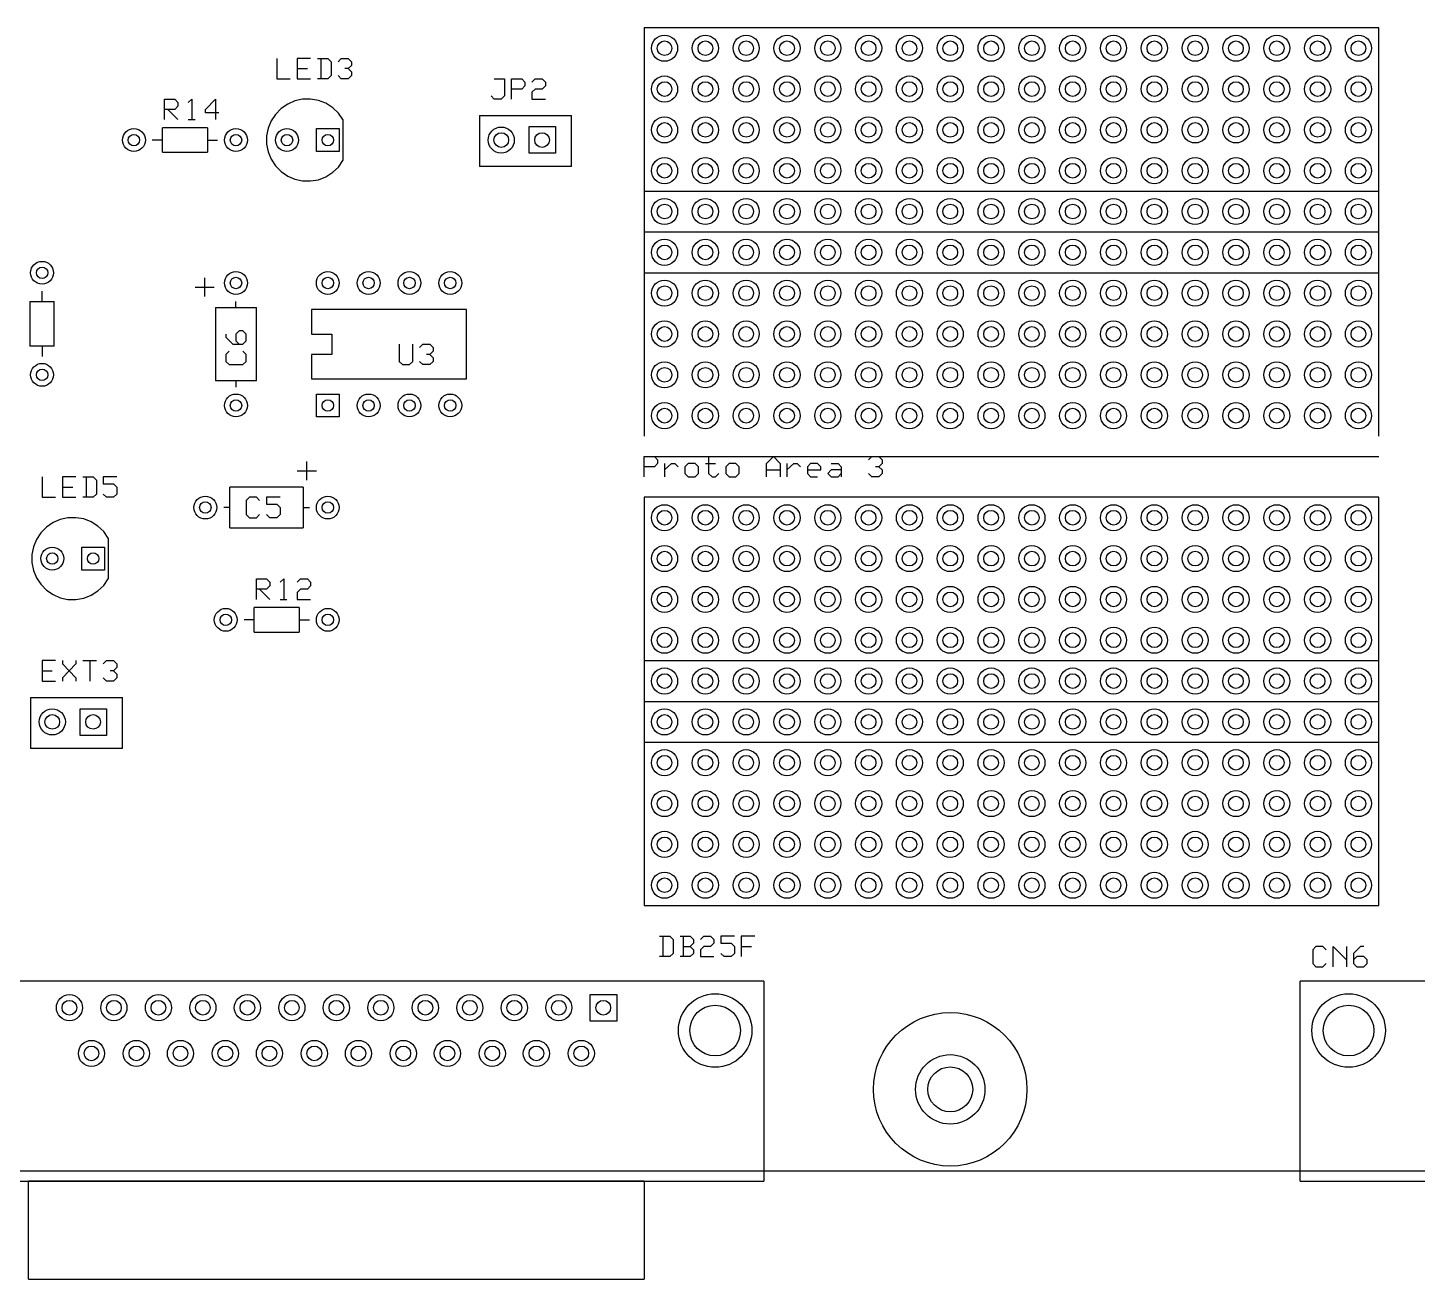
# Model space of a CAD drawing. Extents: x 0 to 11, y -0.3 to 6.
# Drawn here: x 3.24 to 6.644, y -0.265 to 2.8 of the extents above; entities that cross this region are included whole.
import ezdxf

# ---------------------------------------------------------------- set-up
doc = ezdxf.new("R2010")
doc.units = 0
doc.header["$LTSCALE"] = 0.001
doc.layers.get('0').update_dxf_attribs({"linetype": 'CONTINUOUS'})

msp = doc.modelspace()

# ---------------------------------------------------------------- linework, layer by layer
at = {"color": 7}
for p, q in [((4.75, 2.8), (4.75, 1.8)), ((6.55, 2.8), (4.75, 2.8)), ((6.55, 1.8), (6.55, 2.8)), ((3.85, 2.725), (3.85, 2.675)), ((3.933, 2.725), (3.9, 2.725)), ((3.9, 2.725), (3.9, 2.675)), ((3.95, 2.725), (3.975, 2.725)), ((3.958, 2.725), (3.958, 2.675)), ((3.975, 2.725), (3.983, 2.717)), ((4, 2.717), (4.008, 2.725)), ((4.008, 2.725), (4.025, 2.725)), ((4.025, 2.725), (4.033, 2.717)), ((3.9, 2.7), (3.925, 2.7)), ((3.983, 2.717), (3.983, 2.683)), ((4.025, 2.7), (4.017, 2.7)), ((4.033, 2.708), (4.025, 2.7)), ((4.025, 2.7), (4.033, 2.692)), ((4.033, 2.717), (4.033, 2.708)), ((4.033, 2.692), (4.033, 2.683)), ((3.85, 2.675), (3.883, 2.675)), ((3.9, 2.675), (3.933, 2.675)), ((3.975, 2.675), (3.95, 2.675)), ((3.983, 2.683), (3.975, 2.675)), ((4.008, 2.675), (4, 2.683)), ((4.025, 2.675), (4.008, 2.675)), ((4.033, 2.683), (4.025, 2.675)), ((4.383, 2.675), (4.408, 2.675)), ((4.408, 2.675), (4.408, 2.633)), ((4.425, 2.625), (4.425, 2.675)), ((4.425, 2.675), (4.45, 2.675)), ((4.45, 2.675), (4.458, 2.667)), ((4.458, 2.658), (4.45, 2.65)), ((4.458, 2.667), (4.458, 2.658)), ((4.475, 2.667), (4.483, 2.675)), ((4.483, 2.675), (4.5, 2.675)), ((4.5, 2.675), (4.508, 2.667)), ((4.508, 2.658), (4.5, 2.65)), ((4.508, 2.667), (4.508, 2.658)), ((3.575, 2.575), (3.575, 2.625)), ((3.575, 2.625), (3.6, 2.625)), ((3.6, 2.625), (3.608, 2.617)), ((3.633, 2.617), (3.642, 2.625)), ((3.642, 2.625), (3.642, 2.575)), ((3.675, 2.6), (3.7, 2.625)), ((3.7, 2.625), (3.7, 2.575)), ((3.913, 2.625), (3.894, 2.621)), ((3.933, 2.625), (3.913, 2.625)), ((3.952, 2.622), (3.933, 2.625)), ((3.97, 2.615), (3.952, 2.622)), ((4.383, 2.625), (4.375, 2.633)), ((4.4, 2.625), (4.383, 2.625)), ((4.408, 2.633), (4.4, 2.625)), ((4.45, 2.65), (4.425, 2.65)), ((4.483, 2.65), (4.475, 2.642)), ((4.475, 2.642), (4.475, 2.625)), ((4.475, 2.625), (4.508, 2.625)), ((4.5, 2.65), (4.483, 2.65)), ((3.6, 2.6), (3.575, 2.6)), ((3.583, 2.6), (3.608, 2.575)), ((3.608, 2.608), (3.6, 2.6)), ((3.608, 2.617), (3.608, 2.608)), ((3.675, 2.592), (3.675, 2.6)), ((3.708, 2.592), (3.675, 2.592)), ((3.847, 2.588), (3.836, 2.572)), ((3.861, 2.602), (3.847, 2.588)), ((3.877, 2.613), (3.861, 2.602)), ((3.894, 2.621), (3.877, 2.613)), ((3.987, 2.604), (3.97, 2.615)), ((4.001, 2.591), (3.987, 2.604)), ((4.012, 2.575), (4.001, 2.591)), ((3.57, 2.495), (3.57, 2.555)), ((3.68, 2.555), (3.57, 2.555)), ((3.633, 2.575), (3.65, 2.575)), ((3.68, 2.555), (3.68, 2.495)), ((3.829, 2.554), (3.825, 2.535)), ((3.836, 2.572), (3.829, 2.554)), ((3.947, 2.553), (4.003, 2.553)), ((3.947, 2.497), (3.947, 2.553)), ((4.003, 2.553), (4.003, 2.497)), ((4.012, 2.575), (4.012, 2.475)), ((4.347, 2.585), (4.347, 2.46)), ((4.347, 2.585), (4.572, 2.585)), ((4.468, 2.558), (4.533, 2.558)), ((4.468, 2.493), (4.468, 2.558)), ((4.533, 2.558), (4.533, 2.493)), ((4.572, 2.46), (4.572, 2.585)), ((3.57, 2.525), (3.545, 2.525)), ((3.68, 2.525), (3.705, 2.525)), ((3.825, 2.535), (3.825, 2.515)), ((3.57, 2.495), (3.68, 2.495)), ((3.825, 2.515), (3.829, 2.496)), ((3.829, 2.496), (3.836, 2.478)), ((4.003, 2.497), (3.947, 2.497)), ((4.533, 2.493), (4.468, 2.493)), ((3.836, 2.478), (3.847, 2.462)), ((3.847, 2.462), (3.861, 2.448)), ((3.987, 2.446), (4.001, 2.459)), ((4.001, 2.459), (4.012, 2.475)), ((4.572, 2.46), (4.347, 2.46)), ((3.861, 2.448), (3.877, 2.437)), ((3.877, 2.437), (3.894, 2.429)), ((3.894, 2.429), (3.913, 2.425)), ((3.913, 2.425), (3.933, 2.425)), ((3.933, 2.425), (3.952, 2.428)), ((3.952, 2.428), (3.97, 2.435)), ((3.97, 2.435), (3.987, 2.446)), ((4.75, 2.4), (6.55, 2.4)), ((4.75, 2.3), (6.55, 2.3)), ((3.673, 2.188), (3.673, 2.142)), ((4.75, 2.2), (6.55, 2.2)), ((3.275, 2.13), (3.275, 2.155)), ((3.65, 2.165), (3.697, 2.165)), ((3.245, 2.13), (3.245, 2.02)), ((3.245, 2.13), (3.305, 2.13)), ((3.305, 2.02), (3.305, 2.13)), ((3.7, 2.115), (3.8, 2.115)), ((3.7, 2.115), (3.7, 1.935)), ((3.75, 2.115), (3.75, 2.13)), ((3.8, 1.935), (3.8, 2.115)), ((4.315, 2.11), (3.935, 2.11)), ((3.935, 2.11), (3.935, 2.05)), ((4.315, 1.94), (4.315, 2.11)), ((3.725, 2.05), (3.725, 2.042)), ((3.758, 2.058), (3.75, 2.05)), ((3.75, 2.05), (3.75, 2.033)), ((3.767, 2.058), (3.758, 2.058)), ((3.775, 2.05), (3.767, 2.058)), ((3.775, 2.033), (3.775, 2.05)), ((3.935, 2.05), (3.985, 2.05)), ((3.985, 2.05), (3.985, 2)), ((3.305, 2.02), (3.245, 2.02)), ((3.275, 2.02), (3.275, 1.995)), ((3.725, 2.042), (3.742, 2.025)), ((3.742, 2.025), (3.767, 2.025)), ((3.75, 2.033), (3.758, 2.025)), ((3.767, 2.025), (3.775, 2.033)), ((4.15, 2.025), (4.15, 1.983)), ((4.183, 1.983), (4.183, 2.025)), ((4.2, 2.017), (4.208, 2.025)), ((4.208, 2.025), (4.225, 2.025)), ((4.225, 2.025), (4.233, 2.017)), ((4.233, 2.017), (4.233, 2.008)), ((3.733, 2.008), (3.725, 2)), ((3.725, 2), (3.725, 1.983)), ((3.725, 1.983), (3.733, 1.975)), ((3.733, 1.975), (3.767, 1.975)), ((3.775, 2), (3.767, 2.008)), ((3.767, 1.975), (3.775, 1.983)), ((3.775, 1.983), (3.775, 2)), ((3.935, 2), (3.935, 1.94)), ((3.985, 2), (3.935, 2)), ((4.15, 1.983), (4.158, 1.975)), ((4.158, 1.975), (4.175, 1.975)), ((4.175, 1.975), (4.183, 1.983)), ((4.208, 1.975), (4.2, 1.983)), ((4.225, 1.975), (4.208, 1.975)), ((4.225, 2), (4.217, 2)), ((4.233, 2.008), (4.225, 2)), ((4.225, 2), (4.233, 1.992)), ((4.233, 1.983), (4.225, 1.975)), ((4.233, 1.992), (4.233, 1.983)), ((3.8, 1.935), (3.7, 1.935)), ((3.75, 1.935), (3.75, 1.92)), ((3.935, 1.94), (4.315, 1.94)), ((3.947, 1.903), (4.003, 1.903)), ((3.947, 1.847), (3.947, 1.903)), ((4.003, 1.903), (4.003, 1.847)), ((4.003, 1.847), (3.947, 1.847)), ((3.923, 1.738), (3.923, 1.692)), ((4.75, 1.75), (6.55, 1.75)), ((4.75, 1.7), (4.75, 1.75)), ((4.75, 1.75), (4.775, 1.75)), ((4.775, 1.75), (4.783, 1.742)), ((4.783, 1.742), (4.783, 1.733)), ((4.908, 1.75), (4.908, 1.708)), ((5.05, 1.733), (5.067, 1.75)), ((5.067, 1.75), (5.083, 1.733)), ((5.3, 1.742), (5.308, 1.75)), ((5.308, 1.75), (5.325, 1.75)), ((5.325, 1.75), (5.333, 1.742)), ((5.333, 1.742), (5.333, 1.733)), ((3.9, 1.715), (3.947, 1.715)), ((4.775, 1.725), (4.75, 1.725)), ((4.783, 1.733), (4.775, 1.725)), ((4.8, 1.733), (4.8, 1.7)), ((4.8, 1.717), (4.817, 1.733)), ((4.817, 1.733), (4.825, 1.733)), ((4.825, 1.733), (4.833, 1.725)), ((4.858, 1.733), (4.85, 1.725)), ((4.85, 1.725), (4.85, 1.708)), ((4.85, 1.708), (4.858, 1.7)), ((4.875, 1.733), (4.858, 1.733)), ((4.883, 1.725), (4.875, 1.733)), ((4.875, 1.7), (4.883, 1.708)), ((4.883, 1.708), (4.883, 1.725)), ((4.9, 1.733), (4.925, 1.733)), ((4.908, 1.708), (4.917, 1.7)), ((4.925, 1.7), (4.933, 1.708)), ((4.958, 1.733), (4.95, 1.725)), ((4.95, 1.725), (4.95, 1.708)), ((4.95, 1.708), (4.958, 1.7)), ((4.975, 1.733), (4.958, 1.733)), ((4.983, 1.725), (4.975, 1.733)), ((4.975, 1.7), (4.983, 1.708)), ((4.983, 1.708), (4.983, 1.725)), ((5.05, 1.7), (5.05, 1.733)), ((5.05, 1.717), (5.083, 1.717)), ((5.083, 1.733), (5.083, 1.7)), ((5.1, 1.733), (5.1, 1.7)), ((5.1, 1.717), (5.117, 1.733)), ((5.117, 1.733), (5.125, 1.733)), ((5.125, 1.733), (5.133, 1.725)), ((5.158, 1.733), (5.15, 1.725)), ((5.15, 1.725), (5.15, 1.708)), ((5.15, 1.717), (5.183, 1.717)), ((5.15, 1.708), (5.158, 1.7)), ((5.175, 1.733), (5.158, 1.733)), ((5.183, 1.725), (5.175, 1.733)), ((5.183, 1.717), (5.183, 1.725)), ((5.208, 1.717), (5.2, 1.708)), ((5.2, 1.708), (5.208, 1.7)), ((5.208, 1.733), (5.225, 1.733)), ((5.233, 1.717), (5.208, 1.717)), ((5.225, 1.733), (5.233, 1.725)), ((5.225, 1.7), (5.233, 1.708)), ((5.233, 1.725), (5.233, 1.7)), ((5.308, 1.7), (5.3, 1.708)), ((5.325, 1.725), (5.317, 1.725)), ((5.333, 1.733), (5.325, 1.725)), ((5.325, 1.725), (5.333, 1.717)), ((5.333, 1.708), (5.325, 1.7)), ((5.333, 1.717), (5.333, 1.708)), ((3.275, 1.7), (3.275, 1.65)), ((3.358, 1.7), (3.325, 1.7)), ((3.325, 1.7), (3.325, 1.65)), ((3.325, 1.675), (3.35, 1.675)), ((3.375, 1.7), (3.4, 1.7)), ((3.383, 1.7), (3.383, 1.65)), ((3.4, 1.7), (3.408, 1.692)), ((3.408, 1.692), (3.408, 1.658)), ((3.458, 1.7), (3.425, 1.7)), ((3.425, 1.7), (3.425, 1.683)), ((3.425, 1.683), (3.45, 1.683)), ((3.45, 1.683), (3.458, 1.675)), ((3.458, 1.675), (3.458, 1.658)), ((3.735, 1.575), (3.735, 1.675)), ((3.915, 1.675), (3.735, 1.675)), ((3.915, 1.675), (3.915, 1.575)), ((4.858, 1.7), (4.875, 1.7)), ((4.917, 1.7), (4.925, 1.7)), ((4.958, 1.7), (4.975, 1.7)), ((5.158, 1.7), (5.175, 1.7)), ((5.208, 1.7), (5.225, 1.7)), ((5.325, 1.7), (5.308, 1.7)), ((3.275, 1.65), (3.308, 1.65)), ((3.325, 1.65), (3.358, 1.65)), ((3.4, 1.65), (3.375, 1.65)), ((3.408, 1.658), (3.4, 1.65)), ((3.433, 1.65), (3.425, 1.658)), ((3.45, 1.65), (3.433, 1.65)), ((3.458, 1.658), (3.45, 1.65)), ((3.783, 1.65), (3.775, 1.642)), ((3.775, 1.642), (3.775, 1.608)), ((3.8, 1.65), (3.783, 1.65)), ((3.808, 1.642), (3.8, 1.65)), ((3.858, 1.65), (3.825, 1.65)), ((3.825, 1.65), (3.825, 1.633)), ((4.75, 1.65), (4.75, 0.65)), ((6.55, 1.65), (4.75, 1.65)), ((6.55, 0.65), (6.55, 1.65)), ((3.338, 1.6), (3.319, 1.596)), ((3.358, 1.6), (3.338, 1.6)), ((3.377, 1.597), (3.358, 1.6)), ((3.735, 1.625), (3.72, 1.625)), ((3.775, 1.608), (3.783, 1.6)), ((3.783, 1.6), (3.8, 1.6)), ((3.8, 1.6), (3.808, 1.608)), ((3.825, 1.633), (3.85, 1.633)), ((3.833, 1.6), (3.825, 1.608)), ((3.85, 1.6), (3.833, 1.6)), ((3.85, 1.633), (3.858, 1.625)), ((3.858, 1.608), (3.85, 1.6)), ((3.858, 1.625), (3.858, 1.608)), ((3.915, 1.625), (3.93, 1.625)), ((3.286, 1.577), (3.272, 1.563)), ((3.302, 1.588), (3.286, 1.577)), ((3.319, 1.596), (3.302, 1.588)), ((3.395, 1.59), (3.377, 1.597)), ((3.412, 1.579), (3.395, 1.59)), ((3.426, 1.566), (3.412, 1.579)), ((3.437, 1.55), (3.426, 1.566)), ((3.735, 1.575), (3.915, 1.575)), ((3.261, 1.547), (3.254, 1.529)), ((3.272, 1.563), (3.261, 1.547)), ((3.437, 1.55), (3.437, 1.45)), ((3.254, 1.529), (3.25, 1.51)), ((3.25, 1.51), (3.25, 1.49)), ((3.372, 1.528), (3.428, 1.528)), ((3.372, 1.472), (3.372, 1.528)), ((3.428, 1.528), (3.428, 1.472)), ((3.25, 1.49), (3.254, 1.471)), ((3.254, 1.471), (3.261, 1.453)), ((3.428, 1.472), (3.372, 1.472)), ((3.261, 1.453), (3.272, 1.437)), ((3.272, 1.437), (3.286, 1.423)), ((3.412, 1.421), (3.426, 1.434)), ((3.426, 1.434), (3.437, 1.45)), ((3.8, 1.4), (3.8, 1.45)), ((3.8, 1.45), (3.825, 1.45)), ((3.825, 1.45), (3.833, 1.442)), ((3.833, 1.433), (3.825, 1.425)), ((3.833, 1.442), (3.833, 1.433)), ((3.858, 1.442), (3.867, 1.45)), ((3.867, 1.45), (3.867, 1.4)), ((3.9, 1.442), (3.908, 1.45)), ((3.908, 1.45), (3.925, 1.45)), ((3.925, 1.45), (3.933, 1.442)), ((3.933, 1.433), (3.925, 1.425)), ((3.933, 1.442), (3.933, 1.433)), ((3.286, 1.423), (3.302, 1.412)), ((3.302, 1.412), (3.319, 1.404)), ((3.319, 1.404), (3.338, 1.4)), ((3.338, 1.4), (3.358, 1.4)), ((3.358, 1.4), (3.377, 1.403)), ((3.377, 1.403), (3.395, 1.41)), ((3.395, 1.41), (3.412, 1.421)), ((3.825, 1.425), (3.8, 1.425)), ((3.808, 1.425), (3.833, 1.4)), ((3.858, 1.4), (3.875, 1.4)), ((3.908, 1.425), (3.9, 1.417)), ((3.9, 1.417), (3.9, 1.4)), ((3.9, 1.4), (3.933, 1.4)), ((3.925, 1.425), (3.908, 1.425)), ((3.795, 1.32), (3.795, 1.38)), ((3.905, 1.38), (3.795, 1.38)), ((3.905, 1.38), (3.905, 1.32)), ((3.795, 1.35), (3.77, 1.35)), ((3.905, 1.35), (3.93, 1.35)), ((3.795, 1.32), (3.905, 1.32)), ((3.308, 1.25), (3.275, 1.25)), ((3.275, 1.25), (3.275, 1.2)), ((3.325, 1.25), (3.325, 1.242)), ((3.325, 1.242), (3.358, 1.208)), ((3.358, 1.242), (3.325, 1.208)), ((3.358, 1.25), (3.358, 1.242)), ((3.375, 1.25), (3.408, 1.25)), ((3.392, 1.25), (3.392, 1.2)), ((3.425, 1.242), (3.433, 1.25)), ((3.433, 1.25), (3.45, 1.25)), ((3.45, 1.25), (3.458, 1.242)), ((3.458, 1.233), (3.45, 1.225)), ((3.458, 1.242), (3.458, 1.233)), ((4.75, 1.25), (6.55, 1.25)), ((3.275, 1.225), (3.3, 1.225)), ((3.275, 1.2), (3.308, 1.2)), ((3.325, 1.208), (3.325, 1.2)), ((3.358, 1.208), (3.358, 1.2)), ((3.433, 1.2), (3.425, 1.208)), ((3.45, 1.2), (3.433, 1.2)), ((3.45, 1.225), (3.442, 1.225)), ((3.45, 1.225), (3.458, 1.217)), ((3.458, 1.208), (3.45, 1.2)), ((3.458, 1.217), (3.458, 1.208)), ((3.247, 1.16), (3.247, 1.035)), ((3.247, 1.16), (3.472, 1.16)), ((3.472, 1.035), (3.472, 1.16)), ((3.368, 1.132), (3.433, 1.132)), ((3.368, 1.067), (3.368, 1.132)), ((3.433, 1.132), (3.433, 1.067)), ((4.75, 1.15), (6.55, 1.15)), ((3.433, 1.067), (3.368, 1.067)), ((3.472, 1.035), (3.247, 1.035)), ((4.75, 1.05), (6.55, 1.05)), ((4.75, 0.65), (6.55, 0.65)), ((4.788, 0.575), (4.813, 0.575)), ((4.796, 0.575), (4.796, 0.525)), ((4.813, 0.575), (4.821, 0.567)), ((4.821, 0.567), (4.821, 0.533)), ((4.838, 0.575), (4.863, 0.575)), ((4.846, 0.575), (4.846, 0.525)), ((4.846, 0.55), (4.863, 0.55)), ((4.863, 0.575), (4.871, 0.567)), ((4.871, 0.558), (4.863, 0.55)), ((4.863, 0.55), (4.871, 0.542)), ((4.871, 0.567), (4.871, 0.558)), ((4.888, 0.567), (4.896, 0.575)), ((4.896, 0.55), (4.888, 0.542)), ((4.896, 0.575), (4.913, 0.575)), ((4.913, 0.55), (4.896, 0.55)), ((4.913, 0.575), (4.921, 0.567)), ((4.921, 0.558), (4.913, 0.55)), ((4.921, 0.567), (4.921, 0.558)), ((4.971, 0.575), (4.938, 0.575)), ((4.938, 0.575), (4.938, 0.558)), ((4.938, 0.558), (4.963, 0.558)), ((4.963, 0.558), (4.971, 0.55)), ((4.971, 0.55), (4.971, 0.533)), ((5.021, 0.575), (4.988, 0.575)), ((4.988, 0.575), (4.988, 0.525)), ((4.988, 0.55), (5.013, 0.55)), ((6.396, 0.55), (6.388, 0.542)), ((6.413, 0.55), (6.396, 0.55)), ((6.421, 0.542), (6.413, 0.55)), ((6.438, 0.5), (6.438, 0.55)), ((6.438, 0.55), (6.471, 0.517)), ((6.471, 0.55), (6.471, 0.5)), ((6.505, 0.55), (6.488, 0.533)), ((6.513, 0.55), (6.505, 0.55)), ((4.813, 0.525), (4.788, 0.525)), ((4.821, 0.533), (4.813, 0.525)), ((4.863, 0.525), (4.838, 0.525)), ((4.871, 0.533), (4.863, 0.525)), ((4.871, 0.542), (4.871, 0.533)), ((4.888, 0.542), (4.888, 0.525)), ((4.888, 0.525), (4.921, 0.525)), ((4.946, 0.525), (4.938, 0.533)), ((4.963, 0.525), (4.946, 0.525)), ((4.971, 0.533), (4.963, 0.525)), ((6.388, 0.542), (6.388, 0.508)), ((6.488, 0.533), (6.488, 0.508)), ((6.496, 0.525), (6.488, 0.517)), ((6.513, 0.525), (6.496, 0.525)), ((6.521, 0.517), (6.513, 0.525)), ((6.521, 0.508), (6.521, 0.517)), ((6.388, 0.508), (6.396, 0.5)), ((6.396, 0.5), (6.413, 0.5)), ((6.413, 0.5), (6.421, 0.508)), ((6.488, 0.508), (6.496, 0.5)), ((6.496, 0.5), (6.513, 0.5)), ((6.513, 0.5), (6.521, 0.508)), ((5.043, 0.465), (2.949, 0.465)), ((5.043, 0.465), (5.043, -0.025)), ((6.357, -0.025), (6.357, 0.465)), ((7.579, 0.465), (6.357, 0.465)), ((4.618, 0.432), (4.683, 0.432)), ((4.618, 0.367), (4.618, 0.432)), ((4.683, 0.432), (4.683, 0.367)), ((4.683, 0.367), (4.618, 0.367)), ((11, 0), (0, 0)), ((2.949, -0.025), (5.043, -0.025)), ((3.242, -0.265), (3.242, -0.025)), ((4.75, -0.025), (3.242, -0.025)), ((4.75, -0.025), (4.75, -0.265)), ((6.357, -0.025), (7.579, -0.025)), ((3.242, -0.265), (4.75, -0.265))]:
    msp.add_line(p, q, dxfattribs=at)
for centre, radius in [((4.8, 2.75), 0.032), ((4.8, 2.75), 0.018), ((4.9, 2.75), 0.032), ((4.9, 2.75), 0.018), ((5, 2.75), 0.032), ((5, 2.75), 0.018), ((5.1, 2.75), 0.032), ((5.1, 2.75), 0.018), ((5.2, 2.75), 0.032), ((5.2, 2.75), 0.018), ((5.3, 2.75), 0.032), ((5.3, 2.75), 0.018), ((5.4, 2.75), 0.032), ((5.4, 2.75), 0.018), ((5.5, 2.75), 0.032), ((5.5, 2.75), 0.018), ((5.6, 2.75), 0.032), ((5.6, 2.75), 0.018), ((5.7, 2.75), 0.032), ((5.7, 2.75), 0.018), ((5.8, 2.75), 0.032), ((5.8, 2.75), 0.018), ((5.9, 2.75), 0.032), ((5.9, 2.75), 0.018), ((6, 2.75), 0.032), ((6, 2.75), 0.018), ((6.1, 2.75), 0.032), ((6.1, 2.75), 0.018), ((6.2, 2.75), 0.032), ((6.2, 2.75), 0.018), ((6.3, 2.75), 0.032), ((6.3, 2.75), 0.018), ((6.4, 2.75), 0.032), ((6.4, 2.75), 0.018), ((6.5, 2.75), 0.032), ((6.5, 2.75), 0.018), ((4.8, 2.65), 0.032), ((4.8, 2.65), 0.018), ((4.9, 2.65), 0.032), ((4.9, 2.65), 0.018), ((5, 2.65), 0.032), ((5, 2.65), 0.018), ((5.1, 2.65), 0.032), ((5.1, 2.65), 0.018), ((5.2, 2.65), 0.032), ((5.2, 2.65), 0.018), ((5.3, 2.65), 0.032), ((5.3, 2.65), 0.018), ((5.4, 2.65), 0.032), ((5.4, 2.65), 0.018), ((5.5, 2.65), 0.032), ((5.5, 2.65), 0.018), ((5.6, 2.65), 0.032), ((5.6, 2.65), 0.018), ((5.7, 2.65), 0.032), ((5.7, 2.65), 0.018), ((5.8, 2.65), 0.032), ((5.8, 2.65), 0.018), ((5.9, 2.65), 0.032), ((5.9, 2.65), 0.018), ((6, 2.65), 0.032), ((6, 2.65), 0.018), ((6.1, 2.65), 0.032), ((6.1, 2.65), 0.018), ((6.2, 2.65), 0.032), ((6.2, 2.65), 0.018), ((6.3, 2.65), 0.032), ((6.3, 2.65), 0.018), ((6.4, 2.65), 0.032), ((6.4, 2.65), 0.018), ((6.5, 2.65), 0.032), ((6.5, 2.65), 0.018), ((3.5, 2.525), 0.028), ((3.75, 2.525), 0.028), ((3.875, 2.525), 0.028), ((4.4, 2.525), 0.032), ((4.8, 2.55), 0.032), ((4.8, 2.55), 0.018), ((4.9, 2.55), 0.032), ((4.9, 2.55), 0.018), ((5, 2.55), 0.032), ((5, 2.55), 0.018), ((5.1, 2.55), 0.032), ((5.1, 2.55), 0.018), ((5.2, 2.55), 0.032), ((5.2, 2.55), 0.018), ((5.3, 2.55), 0.032), ((5.3, 2.55), 0.018), ((5.4, 2.55), 0.032), ((5.4, 2.55), 0.018), ((5.5, 2.55), 0.032), ((5.5, 2.55), 0.018), ((5.6, 2.55), 0.032), ((5.6, 2.55), 0.018), ((5.7, 2.55), 0.032), ((5.7, 2.55), 0.018), ((5.8, 2.55), 0.032), ((5.8, 2.55), 0.018), ((5.9, 2.55), 0.032), ((5.9, 2.55), 0.018), ((6, 2.55), 0.032), ((6, 2.55), 0.018), ((6.1, 2.55), 0.032), ((6.1, 2.55), 0.018), ((6.2, 2.55), 0.032), ((6.2, 2.55), 0.018), ((6.3, 2.55), 0.032), ((6.3, 2.55), 0.018), ((6.4, 2.55), 0.032), ((6.4, 2.55), 0.018), ((6.5, 2.55), 0.032), ((6.5, 2.55), 0.018), ((3.5, 2.525), 0.014), ((3.75, 2.525), 0.014), ((3.875, 2.525), 0.014), ((3.975, 2.525), 0.014), ((4.4, 2.525), 0.018), ((4.5, 2.525), 0.018), ((4.8, 2.45), 0.032), ((4.8, 2.45), 0.018), ((4.9, 2.45), 0.032), ((4.9, 2.45), 0.018), ((5, 2.45), 0.032), ((5, 2.45), 0.018), ((5.1, 2.45), 0.032), ((5.1, 2.45), 0.018), ((5.2, 2.45), 0.032), ((5.2, 2.45), 0.018), ((5.3, 2.45), 0.032), ((5.3, 2.45), 0.018), ((5.4, 2.45), 0.032), ((5.4, 2.45), 0.018), ((5.5, 2.45), 0.032), ((5.5, 2.45), 0.018), ((5.6, 2.45), 0.032), ((5.6, 2.45), 0.018), ((5.7, 2.45), 0.032), ((5.7, 2.45), 0.018), ((5.8, 2.45), 0.032), ((5.8, 2.45), 0.018), ((5.9, 2.45), 0.032), ((5.9, 2.45), 0.018), ((6, 2.45), 0.032), ((6, 2.45), 0.018), ((6.1, 2.45), 0.032), ((6.1, 2.45), 0.018), ((6.2, 2.45), 0.032), ((6.2, 2.45), 0.018), ((6.3, 2.45), 0.032), ((6.3, 2.45), 0.018), ((6.4, 2.45), 0.032), ((6.4, 2.45), 0.018), ((6.5, 2.45), 0.032), ((6.5, 2.45), 0.018), ((4.8, 2.35), 0.032), ((4.8, 2.35), 0.018), ((4.9, 2.35), 0.032), ((4.9, 2.35), 0.018), ((5, 2.35), 0.032), ((5, 2.35), 0.018), ((5.1, 2.35), 0.032), ((5.1, 2.35), 0.018), ((5.2, 2.35), 0.032), ((5.2, 2.35), 0.018), ((5.3, 2.35), 0.032), ((5.3, 2.35), 0.018), ((5.4, 2.35), 0.032), ((5.4, 2.35), 0.018), ((5.5, 2.35), 0.032), ((5.5, 2.35), 0.018), ((5.6, 2.35), 0.032), ((5.6, 2.35), 0.018), ((5.7, 2.35), 0.032), ((5.7, 2.35), 0.018), ((5.8, 2.35), 0.032), ((5.8, 2.35), 0.018), ((5.9, 2.35), 0.032), ((5.9, 2.35), 0.018), ((6, 2.35), 0.032), ((6, 2.35), 0.018), ((6.1, 2.35), 0.032), ((6.1, 2.35), 0.018), ((6.2, 2.35), 0.032), ((6.2, 2.35), 0.018), ((6.3, 2.35), 0.032), ((6.3, 2.35), 0.018), ((6.4, 2.35), 0.032), ((6.4, 2.35), 0.018), ((6.5, 2.35), 0.032), ((6.5, 2.35), 0.018), ((4.8, 2.25), 0.032), ((4.9, 2.25), 0.032), ((5, 2.25), 0.032), ((5.1, 2.25), 0.032), ((5.2, 2.25), 0.032), ((5.3, 2.25), 0.032), ((5.4, 2.25), 0.032), ((5.5, 2.25), 0.032), ((5.6, 2.25), 0.032), ((5.7, 2.25), 0.032), ((5.8, 2.25), 0.032), ((5.9, 2.25), 0.032), ((6, 2.25), 0.032), ((6.1, 2.25), 0.032), ((6.2, 2.25), 0.032), ((6.3, 2.25), 0.032), ((6.4, 2.25), 0.032), ((6.5, 2.25), 0.032), ((4.8, 2.25), 0.018), ((4.9, 2.25), 0.018), ((5, 2.25), 0.018), ((5.1, 2.25), 0.018), ((5.2, 2.25), 0.018), ((5.3, 2.25), 0.018), ((5.4, 2.25), 0.018), ((5.5, 2.25), 0.018), ((5.6, 2.25), 0.018), ((5.7, 2.25), 0.018), ((5.8, 2.25), 0.018), ((5.9, 2.25), 0.018), ((6, 2.25), 0.018), ((6.1, 2.25), 0.018), ((6.2, 2.25), 0.018), ((6.3, 2.25), 0.018), ((6.4, 2.25), 0.018), ((6.5, 2.25), 0.018), ((3.275, 2.2), 0.028), ((3.275, 2.2), 0.014), ((3.75, 2.175), 0.028), ((3.75, 2.175), 0.014), ((3.975, 2.175), 0.028), ((3.975, 2.175), 0.014), ((4.075, 2.175), 0.028), ((4.075, 2.175), 0.014), ((4.175, 2.175), 0.028), ((4.175, 2.175), 0.014), ((4.275, 2.175), 0.028), ((4.275, 2.175), 0.014), ((4.8, 2.15), 0.032), ((4.9, 2.15), 0.032), ((5, 2.15), 0.032), ((5.1, 2.15), 0.032), ((5.2, 2.15), 0.032), ((5.3, 2.15), 0.032), ((5.4, 2.15), 0.032), ((5.5, 2.15), 0.032), ((5.6, 2.15), 0.032), ((5.7, 2.15), 0.032), ((5.8, 2.15), 0.032), ((5.9, 2.15), 0.032), ((6, 2.15), 0.032), ((6.1, 2.15), 0.032), ((6.2, 2.15), 0.032), ((6.3, 2.15), 0.032), ((6.4, 2.15), 0.032), ((6.5, 2.15), 0.032), ((4.8, 2.15), 0.018), ((4.9, 2.15), 0.018), ((5, 2.15), 0.018), ((5.1, 2.15), 0.018), ((5.2, 2.15), 0.018), ((5.3, 2.15), 0.018), ((5.4, 2.15), 0.018), ((5.5, 2.15), 0.018), ((5.6, 2.15), 0.018), ((5.7, 2.15), 0.018), ((5.8, 2.15), 0.018), ((5.9, 2.15), 0.018), ((6, 2.15), 0.018), ((6.1, 2.15), 0.018), ((6.2, 2.15), 0.018), ((6.3, 2.15), 0.018), ((6.4, 2.15), 0.018), ((6.5, 2.15), 0.018), ((4.8, 2.05), 0.032), ((4.9, 2.05), 0.032), ((5, 2.05), 0.032), ((5.1, 2.05), 0.032), ((5.2, 2.05), 0.032), ((5.3, 2.05), 0.032), ((5.4, 2.05), 0.032), ((5.5, 2.05), 0.032), ((5.6, 2.05), 0.032), ((5.7, 2.05), 0.032), ((5.8, 2.05), 0.032), ((5.9, 2.05), 0.032), ((6, 2.05), 0.032), ((6.1, 2.05), 0.032), ((6.2, 2.05), 0.032), ((6.3, 2.05), 0.032), ((6.4, 2.05), 0.032), ((6.5, 2.05), 0.032), ((4.8, 2.05), 0.018), ((4.9, 2.05), 0.018), ((5, 2.05), 0.018), ((5.1, 2.05), 0.018), ((5.2, 2.05), 0.018), ((5.3, 2.05), 0.018), ((5.4, 2.05), 0.018), ((5.5, 2.05), 0.018), ((5.6, 2.05), 0.018), ((5.7, 2.05), 0.018), ((5.8, 2.05), 0.018), ((5.9, 2.05), 0.018), ((6, 2.05), 0.018), ((6.1, 2.05), 0.018), ((6.2, 2.05), 0.018), ((6.3, 2.05), 0.018), ((6.4, 2.05), 0.018), ((6.5, 2.05), 0.018), ((3.275, 1.95), 0.028), ((4.8, 1.95), 0.032), ((4.9, 1.95), 0.032), ((5, 1.95), 0.032), ((5.1, 1.95), 0.032), ((5.2, 1.95), 0.032), ((5.3, 1.95), 0.032), ((5.4, 1.95), 0.032), ((5.5, 1.95), 0.032), ((5.6, 1.95), 0.032), ((5.7, 1.95), 0.032), ((5.8, 1.95), 0.032), ((5.9, 1.95), 0.032), ((6, 1.95), 0.032), ((6.1, 1.95), 0.032), ((6.2, 1.95), 0.032), ((6.3, 1.95), 0.032), ((6.4, 1.95), 0.032), ((6.5, 1.95), 0.032), ((3.275, 1.95), 0.014), ((4.8, 1.95), 0.018), ((4.9, 1.95), 0.018), ((5, 1.95), 0.018), ((5.1, 1.95), 0.018), ((5.2, 1.95), 0.018), ((5.3, 1.95), 0.018), ((5.4, 1.95), 0.018), ((5.5, 1.95), 0.018), ((5.6, 1.95), 0.018), ((5.7, 1.95), 0.018), ((5.8, 1.95), 0.018), ((5.9, 1.95), 0.018), ((6, 1.95), 0.018), ((6.1, 1.95), 0.018), ((6.2, 1.95), 0.018), ((6.3, 1.95), 0.018), ((6.4, 1.95), 0.018), ((6.5, 1.95), 0.018), ((3.75, 1.875), 0.028), ((3.75, 1.875), 0.014), ((3.975, 1.875), 0.014), ((4.075, 1.875), 0.028), ((4.075, 1.875), 0.014), ((4.175, 1.875), 0.028), ((4.175, 1.875), 0.014), ((4.275, 1.875), 0.028), ((4.275, 1.875), 0.014), ((4.8, 1.85), 0.032), ((4.9, 1.85), 0.032), ((5, 1.85), 0.032), ((5.1, 1.85), 0.032), ((5.2, 1.85), 0.032), ((5.3, 1.85), 0.032), ((5.4, 1.85), 0.032), ((5.5, 1.85), 0.032), ((5.6, 1.85), 0.032), ((5.7, 1.85), 0.032), ((5.8, 1.85), 0.032), ((5.9, 1.85), 0.032), ((6, 1.85), 0.032), ((6.1, 1.85), 0.032), ((6.2, 1.85), 0.032), ((6.3, 1.85), 0.032), ((6.4, 1.85), 0.032), ((6.5, 1.85), 0.032), ((4.8, 1.85), 0.018), ((4.9, 1.85), 0.018), ((5, 1.85), 0.018), ((5.1, 1.85), 0.018), ((5.2, 1.85), 0.018), ((5.3, 1.85), 0.018), ((5.4, 1.85), 0.018), ((5.5, 1.85), 0.018), ((5.6, 1.85), 0.018), ((5.7, 1.85), 0.018), ((5.8, 1.85), 0.018), ((5.9, 1.85), 0.018), ((6, 1.85), 0.018), ((6.1, 1.85), 0.018), ((6.2, 1.85), 0.018), ((6.3, 1.85), 0.018), ((6.4, 1.85), 0.018), ((6.5, 1.85), 0.018), ((3.675, 1.625), 0.028), ((3.675, 1.625), 0.014), ((3.975, 1.625), 0.028), ((3.975, 1.625), 0.014), ((4.8, 1.6), 0.032), ((4.8, 1.6), 0.018), ((4.9, 1.6), 0.032), ((4.9, 1.6), 0.018), ((5, 1.6), 0.032), ((5, 1.6), 0.018), ((5.1, 1.6), 0.032), ((5.1, 1.6), 0.018), ((5.2, 1.6), 0.032), ((5.2, 1.6), 0.018), ((5.3, 1.6), 0.032), ((5.3, 1.6), 0.018), ((5.4, 1.6), 0.032), ((5.4, 1.6), 0.018), ((5.5, 1.6), 0.032), ((5.5, 1.6), 0.018), ((5.6, 1.6), 0.032), ((5.6, 1.6), 0.018), ((5.7, 1.6), 0.032), ((5.7, 1.6), 0.018), ((5.8, 1.6), 0.032), ((5.8, 1.6), 0.018), ((5.9, 1.6), 0.032), ((5.9, 1.6), 0.018), ((6, 1.6), 0.032), ((6, 1.6), 0.018), ((6.1, 1.6), 0.032), ((6.1, 1.6), 0.018), ((6.2, 1.6), 0.032), ((6.2, 1.6), 0.018), ((6.3, 1.6), 0.032), ((6.3, 1.6), 0.018), ((6.4, 1.6), 0.032), ((6.4, 1.6), 0.018), ((6.5, 1.6), 0.032), ((6.5, 1.6), 0.018), ((4.8, 1.5), 0.032), ((4.9, 1.5), 0.032), ((5, 1.5), 0.032), ((5.1, 1.5), 0.032), ((5.2, 1.5), 0.032), ((5.3, 1.5), 0.032), ((5.4, 1.5), 0.032), ((5.5, 1.5), 0.032), ((5.6, 1.5), 0.032), ((5.7, 1.5), 0.032), ((5.8, 1.5), 0.032), ((5.9, 1.5), 0.032), ((6, 1.5), 0.032), ((6.1, 1.5), 0.032), ((6.2, 1.5), 0.032), ((6.3, 1.5), 0.032), ((6.4, 1.5), 0.032), ((6.5, 1.5), 0.032), ((3.3, 1.5), 0.028), ((3.3, 1.5), 0.014), ((3.4, 1.5), 0.014), ((4.8, 1.5), 0.018), ((4.9, 1.5), 0.018), ((5, 1.5), 0.018), ((5.1, 1.5), 0.018), ((5.2, 1.5), 0.018), ((5.3, 1.5), 0.018), ((5.4, 1.5), 0.018), ((5.5, 1.5), 0.018), ((5.6, 1.5), 0.018), ((5.7, 1.5), 0.018), ((5.8, 1.5), 0.018), ((5.9, 1.5), 0.018), ((6, 1.5), 0.018), ((6.1, 1.5), 0.018), ((6.2, 1.5), 0.018), ((6.3, 1.5), 0.018), ((6.4, 1.5), 0.018), ((6.5, 1.5), 0.018), ((4.8, 1.4), 0.032), ((4.9, 1.4), 0.032), ((5, 1.4), 0.032), ((5.1, 1.4), 0.032), ((5.2, 1.4), 0.032), ((5.3, 1.4), 0.032), ((5.4, 1.4), 0.032), ((5.5, 1.4), 0.032), ((5.6, 1.4), 0.032), ((5.7, 1.4), 0.032), ((5.8, 1.4), 0.032), ((5.9, 1.4), 0.032), ((6, 1.4), 0.032), ((6.1, 1.4), 0.032), ((6.2, 1.4), 0.032), ((6.3, 1.4), 0.032), ((6.4, 1.4), 0.032), ((6.5, 1.4), 0.032), ((4.8, 1.4), 0.018), ((4.9, 1.4), 0.018), ((5, 1.4), 0.018), ((5.1, 1.4), 0.018), ((5.2, 1.4), 0.018), ((5.3, 1.4), 0.018), ((5.4, 1.4), 0.018), ((5.5, 1.4), 0.018), ((5.6, 1.4), 0.018), ((5.7, 1.4), 0.018), ((5.8, 1.4), 0.018), ((5.9, 1.4), 0.018), ((6, 1.4), 0.018), ((6.1, 1.4), 0.018), ((6.2, 1.4), 0.018), ((6.3, 1.4), 0.018), ((6.4, 1.4), 0.018), ((6.5, 1.4), 0.018), ((3.725, 1.35), 0.028), ((3.725, 1.35), 0.014), ((3.975, 1.35), 0.028), ((3.975, 1.35), 0.014), ((4.8, 1.3), 0.032), ((4.9, 1.3), 0.032), ((5, 1.3), 0.032), ((5.1, 1.3), 0.032), ((5.2, 1.3), 0.032), ((5.3, 1.3), 0.032), ((5.4, 1.3), 0.032), ((5.5, 1.3), 0.032), ((5.6, 1.3), 0.032), ((5.7, 1.3), 0.032), ((5.8, 1.3), 0.032), ((5.9, 1.3), 0.032), ((6, 1.3), 0.032), ((6.1, 1.3), 0.032), ((6.2, 1.3), 0.032), ((6.3, 1.3), 0.032), ((6.4, 1.3), 0.032), ((6.5, 1.3), 0.032), ((4.8, 1.3), 0.018), ((4.9, 1.3), 0.018), ((5, 1.3), 0.018), ((5.1, 1.3), 0.018), ((5.2, 1.3), 0.018), ((5.3, 1.3), 0.018), ((5.4, 1.3), 0.018), ((5.5, 1.3), 0.018), ((5.6, 1.3), 0.018), ((5.7, 1.3), 0.018), ((5.8, 1.3), 0.018), ((5.9, 1.3), 0.018), ((6, 1.3), 0.018), ((6.1, 1.3), 0.018), ((6.2, 1.3), 0.018), ((6.3, 1.3), 0.018), ((6.4, 1.3), 0.018), ((6.5, 1.3), 0.018), ((4.8, 1.2), 0.032), ((4.9, 1.2), 0.032), ((5, 1.2), 0.032), ((5.1, 1.2), 0.032), ((5.2, 1.2), 0.032), ((5.3, 1.2), 0.032), ((5.4, 1.2), 0.032), ((5.5, 1.2), 0.032), ((5.6, 1.2), 0.032), ((5.7, 1.2), 0.032), ((5.8, 1.2), 0.032), ((5.9, 1.2), 0.032), ((6, 1.2), 0.032), ((6.1, 1.2), 0.032), ((6.2, 1.2), 0.032), ((6.3, 1.2), 0.032), ((6.4, 1.2), 0.032), ((6.5, 1.2), 0.032), ((4.8, 1.2), 0.018), ((4.9, 1.2), 0.018), ((5, 1.2), 0.018), ((5.1, 1.2), 0.018), ((5.2, 1.2), 0.018), ((5.3, 1.2), 0.018), ((5.4, 1.2), 0.018), ((5.5, 1.2), 0.018), ((5.6, 1.2), 0.018), ((5.7, 1.2), 0.018), ((5.8, 1.2), 0.018), ((5.9, 1.2), 0.018), ((6, 1.2), 0.018), ((6.1, 1.2), 0.018), ((6.2, 1.2), 0.018), ((6.3, 1.2), 0.018), ((6.4, 1.2), 0.018), ((6.5, 1.2), 0.018), ((3.3, 1.1), 0.032), ((4.8, 1.1), 0.032), ((4.9, 1.1), 0.032), ((5, 1.1), 0.032), ((5.1, 1.1), 0.032), ((5.2, 1.1), 0.032), ((5.3, 1.1), 0.032), ((5.4, 1.1), 0.032), ((5.5, 1.1), 0.032), ((5.6, 1.1), 0.032), ((5.7, 1.1), 0.032), ((5.8, 1.1), 0.032), ((5.9, 1.1), 0.032), ((6, 1.1), 0.032), ((6.1, 1.1), 0.032), ((6.2, 1.1), 0.032), ((6.3, 1.1), 0.032), ((6.4, 1.1), 0.032), ((6.5, 1.1), 0.032), ((3.3, 1.1), 0.018), ((3.4, 1.1), 0.018), ((4.8, 1.1), 0.018), ((4.9, 1.1), 0.018), ((5, 1.1), 0.018), ((5.1, 1.1), 0.018), ((5.2, 1.1), 0.018), ((5.3, 1.1), 0.018), ((5.4, 1.1), 0.018), ((5.5, 1.1), 0.018), ((5.6, 1.1), 0.018), ((5.7, 1.1), 0.018), ((5.8, 1.1), 0.018), ((5.9, 1.1), 0.018), ((6, 1.1), 0.018), ((6.1, 1.1), 0.018), ((6.2, 1.1), 0.018), ((6.3, 1.1), 0.018), ((6.4, 1.1), 0.018), ((6.5, 1.1), 0.018), ((4.8, 1), 0.032), ((4.9, 1), 0.032), ((5, 1), 0.032), ((5.1, 1), 0.032), ((5.2, 1), 0.032), ((5.3, 1), 0.032), ((5.4, 1), 0.032), ((5.5, 1), 0.032), ((5.6, 1), 0.032), ((5.7, 1), 0.032), ((5.8, 1), 0.032), ((5.9, 1), 0.032), ((6, 1), 0.032), ((6.1, 1), 0.032), ((6.2, 1), 0.032), ((6.3, 1), 0.032), ((6.4, 1), 0.032), ((6.5, 1), 0.032), ((4.8, 1), 0.018), ((4.9, 1), 0.018), ((5, 1), 0.018), ((5.1, 1), 0.018), ((5.2, 1), 0.018), ((5.3, 1), 0.018), ((5.4, 1), 0.018), ((5.5, 1), 0.018), ((5.6, 1), 0.018), ((5.7, 1), 0.018), ((5.8, 1), 0.018), ((5.9, 1), 0.018), ((6, 1), 0.018), ((6.1, 1), 0.018), ((6.2, 1), 0.018), ((6.3, 1), 0.018), ((6.4, 1), 0.018), ((6.5, 1), 0.018), ((4.8, 0.9), 0.032), ((4.9, 0.9), 0.032), ((5, 0.9), 0.032), ((5.1, 0.9), 0.032), ((5.2, 0.9), 0.032), ((5.3, 0.9), 0.032), ((5.4, 0.9), 0.032), ((5.5, 0.9), 0.032), ((5.6, 0.9), 0.032), ((5.7, 0.9), 0.032), ((5.8, 0.9), 0.032), ((5.9, 0.9), 0.032), ((6, 0.9), 0.032), ((6.1, 0.9), 0.032), ((6.2, 0.9), 0.032), ((6.3, 0.9), 0.032), ((6.4, 0.9), 0.032), ((6.5, 0.9), 0.032), ((4.8, 0.9), 0.018), ((4.9, 0.9), 0.018), ((5, 0.9), 0.018), ((5.1, 0.9), 0.018), ((5.2, 0.9), 0.018), ((5.3, 0.9), 0.018), ((5.4, 0.9), 0.018), ((5.5, 0.9), 0.018), ((5.6, 0.9), 0.018), ((5.7, 0.9), 0.018), ((5.8, 0.9), 0.018), ((5.9, 0.9), 0.018), ((6, 0.9), 0.018), ((6.1, 0.9), 0.018), ((6.2, 0.9), 0.018), ((6.3, 0.9), 0.018), ((6.4, 0.9), 0.018), ((6.5, 0.9), 0.018), ((4.8, 0.8), 0.032), ((4.8, 0.8), 0.018), ((4.9, 0.8), 0.032), ((4.9, 0.8), 0.018), ((5, 0.8), 0.032), ((5, 0.8), 0.018), ((5.1, 0.8), 0.032), ((5.1, 0.8), 0.018), ((5.2, 0.8), 0.032), ((5.2, 0.8), 0.018), ((5.3, 0.8), 0.032), ((5.3, 0.8), 0.018), ((5.4, 0.8), 0.032), ((5.4, 0.8), 0.018), ((5.5, 0.8), 0.032), ((5.5, 0.8), 0.018), ((5.6, 0.8), 0.032), ((5.6, 0.8), 0.018), ((5.7, 0.8), 0.032), ((5.7, 0.8), 0.018), ((5.8, 0.8), 0.032), ((5.8, 0.8), 0.018), ((5.9, 0.8), 0.032), ((5.9, 0.8), 0.018), ((6, 0.8), 0.032), ((6, 0.8), 0.018), ((6.1, 0.8), 0.032), ((6.1, 0.8), 0.018), ((6.2, 0.8), 0.032), ((6.2, 0.8), 0.018), ((6.3, 0.8), 0.032), ((6.3, 0.8), 0.018), ((6.4, 0.8), 0.032), ((6.4, 0.8), 0.018), ((6.5, 0.8), 0.032), ((6.5, 0.8), 0.018), ((4.8, 0.7), 0.032), ((4.8, 0.7), 0.018), ((4.9, 0.7), 0.032), ((4.9, 0.7), 0.018), ((5, 0.7), 0.032), ((5, 0.7), 0.018), ((5.1, 0.7), 0.032), ((5.1, 0.7), 0.018), ((5.2, 0.7), 0.032), ((5.2, 0.7), 0.018), ((5.3, 0.7), 0.032), ((5.3, 0.7), 0.018), ((5.4, 0.7), 0.032), ((5.4, 0.7), 0.018), ((5.5, 0.7), 0.032), ((5.5, 0.7), 0.018), ((5.6, 0.7), 0.032), ((5.6, 0.7), 0.018), ((5.7, 0.7), 0.032), ((5.7, 0.7), 0.018), ((5.8, 0.7), 0.032), ((5.8, 0.7), 0.018), ((5.9, 0.7), 0.032), ((5.9, 0.7), 0.018), ((6, 0.7), 0.032), ((6, 0.7), 0.018), ((6.1, 0.7), 0.032), ((6.1, 0.7), 0.018), ((6.2, 0.7), 0.032), ((6.2, 0.7), 0.018), ((6.3, 0.7), 0.032), ((6.3, 0.7), 0.018), ((6.4, 0.7), 0.032), ((6.4, 0.7), 0.018), ((6.5, 0.7), 0.032), ((6.5, 0.7), 0.018), ((3.342, 0.4), 0.032), ((3.342, 0.4), 0.018), ((3.451, 0.4), 0.032), ((3.451, 0.4), 0.018), ((3.56, 0.4), 0.032), ((3.56, 0.4), 0.018), ((3.669, 0.4), 0.032), ((3.669, 0.4), 0.018), ((3.778, 0.4), 0.032), ((3.778, 0.4), 0.018), ((3.887, 0.4), 0.032), ((3.887, 0.4), 0.018), ((3.996, 0.4), 0.032), ((3.996, 0.4), 0.018), ((4.105, 0.4), 0.032), ((4.105, 0.4), 0.018), ((4.214, 0.4), 0.032), ((4.214, 0.4), 0.018), ((4.323, 0.4), 0.032), ((4.323, 0.4), 0.018), ((4.432, 0.4), 0.032), ((4.432, 0.4), 0.018), ((4.541, 0.4), 0.032), ((4.541, 0.4), 0.018), ((4.65, 0.4), 0.018), ((4.924, 0.344), 0.09), ((6.476, 0.344), 0.09), ((4.924, 0.344), 0.062), ((5.5, 0.2), 0.188), ((6.476, 0.344), 0.062), ((3.396, 0.288), 0.032), ((3.506, 0.288), 0.032), ((3.614, 0.288), 0.032), ((3.724, 0.288), 0.032), ((3.832, 0.288), 0.032), ((3.942, 0.288), 0.032), ((4.05, 0.288), 0.032), ((4.16, 0.288), 0.032), ((4.268, 0.288), 0.032), ((4.378, 0.288), 0.032), ((4.486, 0.288), 0.032), ((4.596, 0.288), 0.032), ((3.396, 0.288), 0.018), ((3.506, 0.288), 0.018), ((3.614, 0.288), 0.018), ((3.724, 0.288), 0.018), ((3.832, 0.288), 0.018), ((3.942, 0.288), 0.018), ((4.05, 0.288), 0.018), ((4.16, 0.288), 0.018), ((4.268, 0.288), 0.018), ((4.378, 0.288), 0.018), ((4.486, 0.288), 0.018), ((4.596, 0.288), 0.018), ((5.5, 0.2), 0.085), ((5.5, 0.2), 0.055)]:
    msp.add_circle(centre, radius, dxfattribs=at)

doc.saveas('drawing.dxf')
